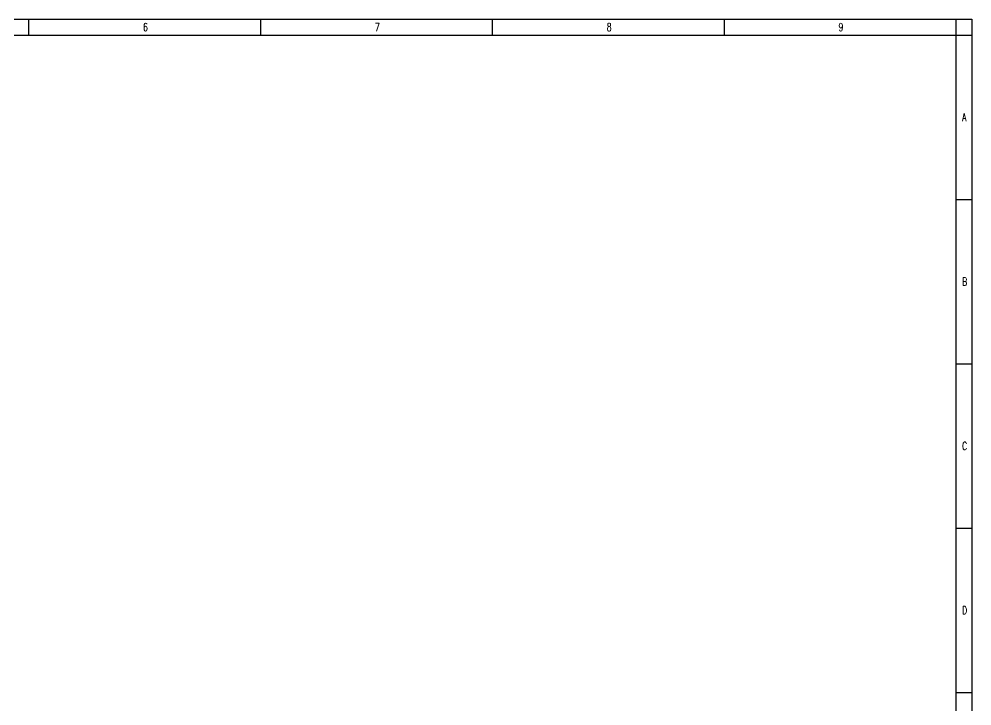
# Model space of a CAD drawing. Header units: inches. Extents: x 6 to 109360, y -14990 to 740552.
# Drawn here: x 749 to 1344, y -665 to -236 of the extents above; entities that cross this region are included whole.
import ezdxf

# ---------------------------------------------------------------- set-up
doc = ezdxf.new("R2010")
doc.units = ezdxf.units.IN
doc.header["$MEASUREMENT"] = 0
doc.styles.add('HZ', font='txt_____.ttf', dxfattribs={"width": 0.7, "bigfont": 'HZTXT'})

msp = doc.modelspace()

# ---------------------------------------------------------------- linework, layer by layer
at = {"color": 4, "flags": 128}
for points in [[(6.21035, -236.4931), (1344.21035, -236.4931)], [(755.06035, -236.4931), (755.06035, -246.4931)], [(899.83035, -236.4931), (899.83035, -246.4931)], [(1044.60035, -236.4931), (1044.60035, -246.4931)], [(1189.37035, -236.4931), (1189.37035, -246.4931)], [(1334.21035, -236.4931), (1334.21035, -246.4931)], [(1344.21035, -236.4931), (1344.21035, -1077.4931)]]:
    msp.add_lwpolyline(points, dxfattribs=at)
msp.add_lwpolyline([(31.21035, -246.4931), (1334.13035, -246.4931), (1334.13035, -1067.4931), (31.21035, -1067.4931)], close=True)
at = {"flags": 128}
for points in [[(1334.21035, -246.4931), (1344.21035, -246.4931)], [(1334.21035, -349.1181), (1344.21035, -349.1181)], [(1334.21035, -451.7431), (1344.21035, -451.7431)], [(1334.21035, -554.3681), (1344.21035, -554.3681)], [(1334.21035, -656.9931), (1344.21035, -656.9931)]]:
    msp.add_lwpolyline(points, dxfattribs=at)

# ---------------------------------------------------------------- texts
at = {"color": 0, "style": 'HZ', "width": 0.7}
for s, p in [('6', (826.59496, -243.9931)), ('7', (971.36496, -243.9931)), ('8', (1116.13496, -243.9931)), ('9', (1260.90496, -243.9931)), ('A', (1338.0648, -300.31279)), ('B', (1338.0648, -402.93779)), ('C', (1338.0648, -505.56279)), ('D', (1338.0648, -608.18779))]:
    msp.add_text(s, height=5, dxfattribs=at).set_placement(p)

doc.saveas('drawing.dxf')
